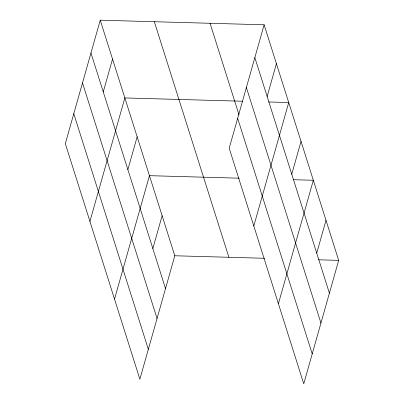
<?xml version="1.0" encoding="UTF-8"?>
<svg xmlns="http://www.w3.org/2000/svg" width="404" height="404" viewBox="0 0 404 404"><rect width="100%" height="100%" fill="white"/><g stroke="black" fill="none" stroke-linecap="round" stroke-linejoin="round"><path stroke-width="0.61" d="M100.243 20.2L65.317 143.637L139.875 379.204L174.801 255.767L100.243 20.2L264.125 24.796L338.683 260.363L303.757 383.8L229.199 148.233L264.125 24.796M103.262 91.875L112.544 59.07M89.92 221.377L124.851 97.935L242.824 101.242M127.866 169.614L137.153 136.804M114.524 299.111L149.455 175.674L239.219 178.189M152.843 248.531L162.125 215.721M267.145 96.47L276.427 63.665M253.803 225.972L288.729 102.53L268.609 101.97M291.749 174.21L301.036 141.4M278.406 303.707L313.337 180.27L293.213 179.704M316.726 253.121L326.008 220.316M174.801 255.767L264.57 258.282M318.564 259.797L338.683 260.363M254.843 57.605L329.401 293.168M246.379 87.511L320.938 323.079M210.045 23.28L239.001 114.771M237.658 118.327L312.216 353.894M154.328 21.715L228.886 257.282M90.961 53.01L165.519 288.577M82.497 82.916L157.055 318.483M73.781 113.731L148.334 349.298"/></g></svg>
